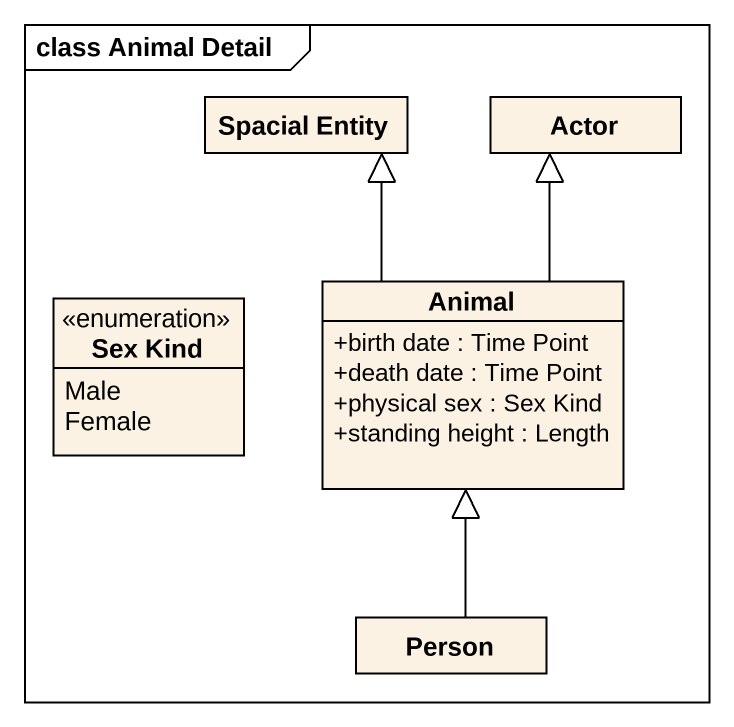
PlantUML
@startuml
mainframe class Animal Detail
hide circle
hide empty members
skinparam classAttributeIconSize 0
class "Spacial Entity" as Spacial_Entity
class "Actor" as Actor_
enum "Sex Kind" as Sex_Kind {
  Male
  Female
}
class Animal {
  +birth date : Time Point
  +death date : Time Point
  +physical sex : Sex Kind
  +standing height : Length
}
class "Person" as Person_
Animal -up-|> Spacial_Entity
Animal -up-|> Actor_
Person_ -up-|> Animal
@enduml
